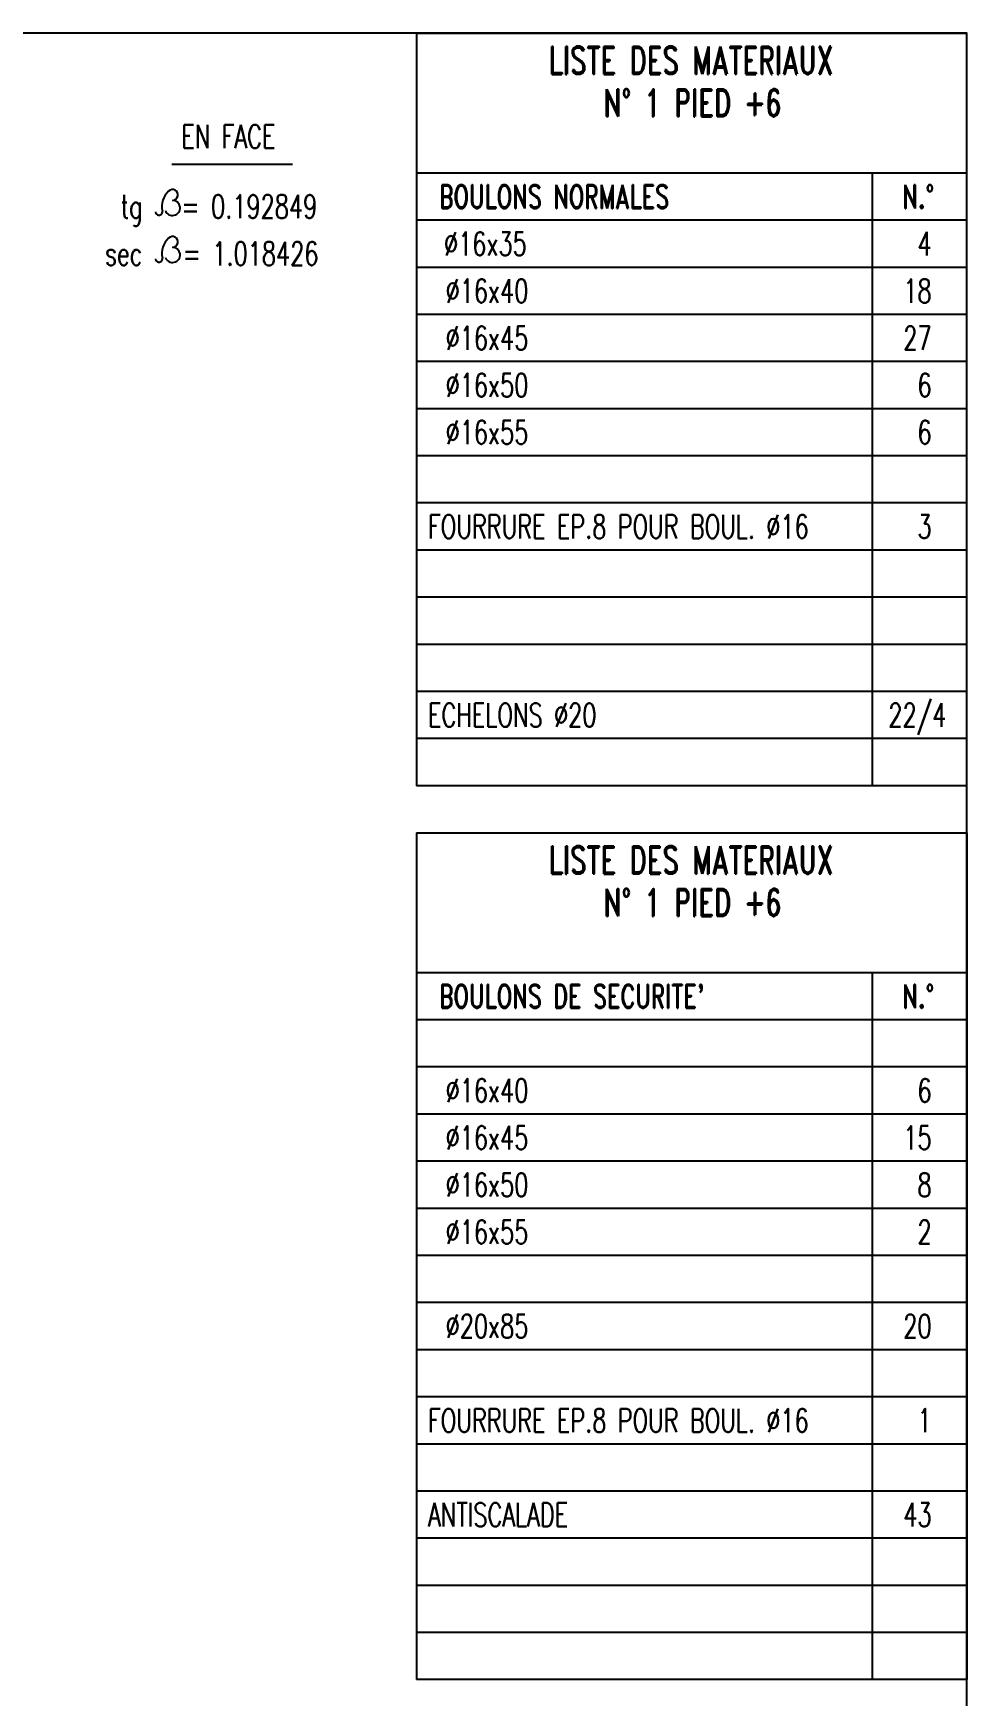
# Model space of a CAD drawing. Extents: x 707090 to 723393, y -5011 to 6523.
# Drawn here: x 721018 to 723393, y 2237 to 6469 of the extents above; entities that cross this region are included whole.
import ezdxf
from ezdxf.enums import TextEntityAlignment as Align

# ---------------------------------------------------------------- set-up
doc = ezdxf.new("R2010")
doc.units = 0
doc.header["$LTSCALE"] = 200
doc.header["$MEASUREMENT"] = 0
for name, color, linetype in [('LINEA-MEDIA', 7, 'CONTINUOUS'), ('LM', 7, 'CONTINUOUS'), ('LS', 7, 'CONTINUOUS')]:
    doc.layers.add(name, color=color, linetype=linetype)
doc.styles.add('RD', font='ROMAND8.SHX', dxfattribs={"width": 0.7})
doc.styles.add('RS', font='ROMANS8.shx', dxfattribs={"width": 0.7})

msp = doc.modelspace()

# ---------------------------------------------------------------- linework, layer by layer
at = {"layer": 'LINEA-MEDIA'}
msp.add_line((721371.001, 6135.8), (721677.964, 6135.8), dxfattribs=at)
for centre, radius, start, end in [((721397.625, 6029.106), 51.996, 132.141042, 193.778634), ((721372.542, 6057.91), 13.827, 270, 135.157666), ((721338.346, 6015.135), 8.921, 179.906205, 10.244605), ((721372.542, 6024.725), 19.358, 200.722607, 90), ((721397.625, 5909.517), 51.996, 132.141042, 193.778634), ((721372.542, 5938.322), 13.827, 270, 135.157666), ((721338.346, 5895.547), 8.921, 179.906205, 10.244605), ((721372.542, 5905.137), 19.358, 200.722607, 90)]:
    msp.add_arc(centre, radius, start, end, dxfattribs=at)
at = {"layer": 'LS', "color": 3}
for p, q in [((721993.123, 6469.465), (721993.123, 4553.65)), ((721993.123, 6469.465), (723393.123, 6469.465)), ((723393.123, 4553.65), (723393.123, 6469.465)), ((723393.123, 6113.465), (721993.123, 6113.465)), ((723152.852, 6113.465), (723152.852, 4553.65)), ((723152.852, 6113.465), (723152.852, 4553.65)), ((723393.123, 5993.482), (721993.123, 5993.482)), ((723393.123, 4553.65), (721993.123, 4553.65)), ((721993.123, 4433.667), (721993.123, 2277.885)), ((721993.123, 4433.667), (723393.123, 4433.667)), ((723393.123, 4433.667), (723393.123, 2277.885)), ((723393.123, 4077.667), (721993.123, 4077.667)), ((723152.852, 4077.667), (723152.852, 2277.885)), ((723152.852, 4077.667), (723152.852, 2277.885)), ((723393.123, 3957.684), (721993.123, 3957.684)), ((723393.123, 2277.885), (721993.123, 2277.885))]:
    msp.add_line(p, q, dxfattribs=at)
at = {"layer": 'LS', "color": 6}
for p, q in [((723393.123, 5873.499), (721993.123, 5873.499)), ((723393.123, 5753.499), (721993.123, 5753.499)), ((723393.123, 5633.516), (721993.123, 5633.516)), ((723393.123, 5633.499), (721993.123, 5633.499)), ((723393.123, 5513.532), (721993.123, 5513.532)), ((723393.123, 5393.549), (721993.123, 5393.549)), ((723393.123, 5273.566), (721993.123, 5273.566)), ((723393.123, 5153.583), (721993.123, 5153.583)), ((723393.123, 5033.6), (721993.123, 5033.6)), ((723393.123, 4913.6), (721993.123, 4913.6)), ((723393.123, 4793.616), (721993.123, 4793.616)), ((723393.123, 4793.616), (721993.123, 4793.616)), ((723393.123, 4673.633), (721993.123, 4673.633)), ((723393.123, 3837.7), (721993.123, 3837.7)), ((723393.123, 3717.7), (721993.123, 3717.7)), ((723393.123, 3597.717), (721993.123, 3597.717)), ((723393.123, 3597.7), (721993.123, 3597.7)), ((723393.123, 3477.734), (721993.123, 3477.734)), ((723393.123, 3357.751), (721993.123, 3357.751)), ((723393.123, 3237.768), (721993.123, 3237.768)), ((723393.123, 3117.784), (721993.123, 3117.784)), ((723393.123, 2997.801), (721993.123, 2997.801)), ((723393.123, 2877.818), (721993.123, 2877.818)), ((723393.123, 2757.835), (721993.123, 2757.835)), ((723393.123, 2637.835), (721993.123, 2637.835)), ((723393.123, 2517.852), (721993.123, 2517.852)), ((723393.123, 2517.852), (721993.123, 2517.852)), ((723393.123, 2397.868), (721993.123, 2397.868))]:
    msp.add_line(p, q, dxfattribs=at)
at = {"layer": 'LS', "color": 8}
msp.add_lwpolyline([(707173.123, 6469.465), (707173.123, -5010.535), (719893.123, -5010.535), (719893.123, -3410.535), (723393.123, -3410.535), (723393.123, 6469.465), (707173.123, 6469.465)], close=True, dxfattribs=at)

# ---------------------------------------------------------------- texts
at = {"layer": 'LINEA-MEDIA', "style": 'RS', "width": 0.7}
for s, p in [('EN FACE', (721395.259, 6176.632)), ('tg   = 0.192849', (721240.595, 5998.408)), ('sec   = 1.018426', (721200.768, 5878.406))]:
    msp.add_text(s, height=60.0007, dxfattribs=at).set_placement(p)
at = {"layer": 'LM', "style": 'RD', "width": 0.7}
for s, p in [('LISTE DES MATERIAUX', (722691.431, 6400.381)), ('N%%D 1 PIED +6', (722695.347, 6292.378)), ('LISTE DES MATERIAUX', (722691.431, 4364.582)), ('N%%D 1 PIED +6', (722695.347, 4256.58))]:
    msp.add_text(s, height=69.993, dxfattribs=at).set_placement(p, align=Align.MIDDLE)
at = {"layer": 'LM', "char_height": 59.9916, "style": 'RD'}
for s, insert, attachment_point in [('BOULONS NORMALES', (722051.534, 6053.474), 4), ('N.°', (723310.134, 6053.474), 6), ("BOULONS DE SECURITE'", (722051.534, 4017.675), 4), ('N.°', (723310.134, 4017.675), 6)]:
    msp.add_mtext(s, dxfattribs=dict(at, insert=insert, attachment_point=attachment_point))
at = {"layer": 'LS', "color": 7, "style": 'RS', "width": 0.7}
for s, p in [('∅16x35', (722063.295, 5903.454)), ('∅16x40', (722067.506, 5783.528)), ('∅16x45', (722067.506, 5663.528)), ('∅16x50', (722067.506, 5543.562)), ('∅16x55', (722067.506, 5423.595)), ('FOURRURE EP.8 POUR BOUL. %%C16', (722022.853, 5183.562)), ('ECHELONS %%C20', (722022.853, 4703.612)), ('∅16x40', (722067.506, 3747.73)), ('∅16x45', (722067.506, 3627.73)), ('∅16x50', (722067.506, 3507.763)), ('∅16x55', (722067.506, 3387.763)), ('∅20x85', (722067.506, 3147.797)), ('FOURRURE EP.8 POUR BOUL. %%C16', (722022.853, 2907.797)), ('ANTISCALADE', (722022.853, 2667.814))]:
    msp.add_text(s, height=59.9916, dxfattribs=at).set_placement(p)
for s, height, p in [('4', 59.992, (723303.845, 5903.511)), ('18', 59.9916, (723303.845, 5783.528)), ('27', 59.9916, (723303.845, 5663.528)), ('6', 59.992, (723303.845, 5543.562)), ('6', 59.992, (723303.845, 5423.595)), ('3', 59.992, (723303.845, 5183.595)), ('22/4', 59.9916, (723341.348, 4703.646)), ('6', 59.992, (723303.845, 3747.73)), ('15', 59.9916, (723303.845, 3627.73)), ('8', 59.992, (723303.845, 3507.73)), ('2', 59.992, (723303.845, 3387.763)), ('20', 59.9916, (723303.845, 3147.797)), ('1', 59.992, (723303.845, 2907.831)), ('43', 59.9916, (723303.845, 2667.847))]:
    msp.add_text(s, height=height, dxfattribs=at).set_placement(p, align=Align.RIGHT)

doc.saveas('drawing.dxf')
